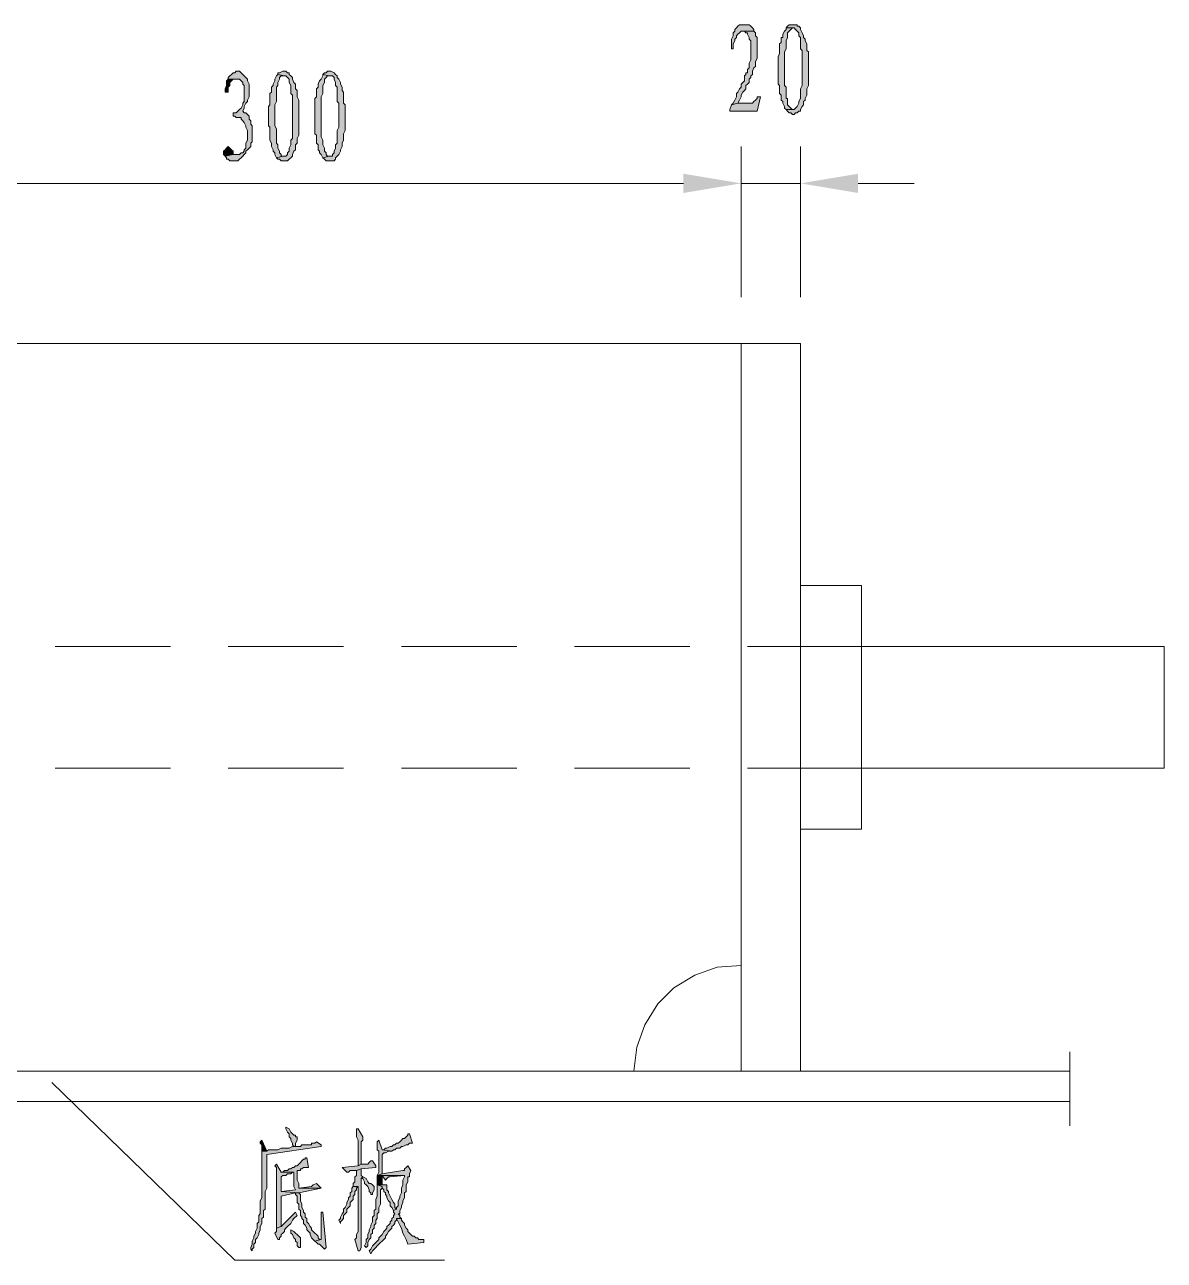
# Model space of a CAD drawing. Header units: millimetres. Extents: x 24 to 410, y 10 to 282.
# Drawn here: x 343.24 to 373.34, y 216.66 to 249.3 of the extents above; entities that cross this region are included whole.
import ezdxf

# ---------------------------------------------------------------- set-up
doc = ezdxf.new("R2010")
doc.units = ezdxf.units.MM

msp = doc.modelspace()

# ---------------------------------------------------------------- hatches: boundary and pattern name
h = msp.add_hatch(color=7)
h.dxf.hatch_style = 2
h.paths.add_polyline_path([(362.246333, 249.301), (362.119333, 249.301), (362.077, 249.258667), (362.034667, 249.216333), (361.992333, 249.174), (361.992333, 249.131667), (361.95, 249.089333), (361.95, 249.004667), (361.907667, 248.92), (361.907667, 248.666), (361.95, 248.666), (361.95, 248.793), (361.992333, 248.877667), (361.992333, 248.92), (362.034667, 248.962333), (362.034667, 249.004667), (362.077, 249.047), (362.119333, 249.089333), (362.161667, 249.131667), (362.204, 249.131667), (362.500333, 249.131667), (362.500333, 249.174), (362.458, 249.216333), (362.415667, 249.258667), (362.373333, 249.301)])
h = msp.add_hatch(color=7)
h.dxf.hatch_style = 2
h.paths.add_polyline_path([(362.500333, 249.131667), (362.204, 249.131667), (362.246333, 249.131667), (362.288667, 249.089333), (362.331, 249.089333), (362.331, 249.047), (362.373333, 248.962333), (362.373333, 248.92), (362.415667, 248.877667), (362.415667, 248.369667), (362.373333, 248.285), (362.373333, 248.158), (362.331, 248.115667), (362.331, 248.031), (362.288667, 248.031), (362.288667, 247.988667), (362.246333, 247.946333), (362.246333, 247.904), (362.246333, 247.819333), (362.204, 247.777), (362.161667, 247.734667), (362.161667, 247.65), (362.119333, 247.607667), (362.077, 247.523), (362.034667, 247.480667), (362.034667, 247.396), (361.992333, 247.311333), (361.95, 247.226667), (361.907667, 247.184333), (362.077, 247.226667), (362.119333, 247.311333), (362.161667, 247.396), (362.161667, 247.438333), (362.204, 247.523), (362.246333, 247.565333), (362.288667, 247.607667), (362.288667, 247.692333), (362.331, 247.734667), (362.373333, 247.777), (362.373333, 247.861667), (362.415667, 247.904), (362.415667, 247.946333), (362.458, 247.988667), (362.458, 248.073333), (362.500333, 248.158), (362.542667, 248.200333), (362.542667, 248.327333), (362.585, 248.412), (362.585, 248.962333), (362.542667, 249.004667), (362.542667, 249.089333)])
h = msp.add_hatch(color=7)
h.dxf.hatch_style = 2
h.paths.add_polyline_path([(363.347, 249.216333), (363.347, 249.174), (363.304667, 249.131667), (363.262333, 249.047), (363.262333, 248.962333), (363.22, 248.962333), (363.22, 248.835333), (363.177667, 248.793), (363.177667, 248.539), (363.135333, 248.454333), (363.135333, 247.734667), (363.177667, 247.692333), (363.177667, 247.565333), (363.177667, 247.480667), (363.22, 247.438333), (363.22, 247.311333), (363.262333, 247.269), (363.262333, 247.226667), (363.304667, 247.142), (363.304667, 247.099667), (363.347, 247.057333), (363.516333, 247.057333), (363.474, 247.099667), (363.431667, 247.142), (363.389333, 247.184333), (363.389333, 247.353667), (363.347, 247.353667), (363.347, 247.65), (363.304667, 247.692333), (363.304667, 248.581333), (363.347, 248.666), (363.347, 248.877667), (363.389333, 248.962333), (363.389333, 249.089333), (363.431667, 249.131667), (363.474, 249.174), (363.516333, 249.216333), (363.558667, 249.216333)])
h = msp.add_hatch(color=7)
h.dxf.hatch_style = 2
h.paths.add_polyline_path([(363.558667, 249.301), (363.431667, 249.301), (363.389333, 249.258667), (363.347, 249.216333), (363.558667, 249.216333), (363.601, 249.174), (363.643333, 249.131667), (363.685667, 249.089333), (363.685667, 249.004667), (363.728, 248.962333), (363.728, 248.666), (363.770333, 248.623667), (363.770333, 248.115667), (363.770333, 247.692333), (363.728, 247.607667), (363.728, 247.353667), (363.685667, 247.269), (363.685667, 247.226667), (363.643333, 247.142), (363.601, 247.099667), (363.558667, 247.057333), (363.347, 247.057333), (363.389333, 247.015), (363.431667, 246.972667), (363.474, 246.972667), (363.516333, 246.930333), (363.558667, 246.930333), (363.601, 246.972667), (363.643333, 246.972667), (363.685667, 247.015), (363.728, 247.015), (363.728, 247.057333), (363.770333, 247.142), (363.812667, 247.184333), (363.812667, 247.269), (363.855, 247.311333), (363.855, 247.353667), (363.897333, 247.438333), (363.897333, 247.607667), (363.939667, 247.692333), (363.939667, 248.581333), (363.897333, 248.623667), (363.897333, 248.793), (363.855, 248.877667), (363.855, 248.92), (363.812667, 248.962333), (363.812667, 249.004667), (363.770333, 249.089333), (363.728, 249.174), (363.728, 249.216333), (363.685667, 249.258667), (363.643333, 249.258667), (363.643333, 249.301)])
h = msp.add_hatch(color=7)
h.dxf.hatch_style = 2
h.paths.add_polyline_path([(348.869, 248.073333), (348.826667, 248.073333), (348.784333, 248.031), (348.742, 248.031), (348.699667, 247.988667), (348.657333, 247.946333), (348.615, 247.904), (348.615, 247.861667), (348.826667, 247.861667), (348.911333, 247.861667), (348.953667, 247.819333), (348.996, 247.777), (348.996, 247.734667), (349.038333, 247.692333), (349.038333, 247.269), (348.996, 247.226667), (348.996, 247.184333), (348.953667, 247.099667), (348.911333, 247.057333), (348.869, 247.015), (348.826667, 246.972667), (348.742, 246.972667), (348.742, 246.888), (348.784333, 246.888), (348.826667, 246.845667), (348.953667, 246.845667), (348.953667, 246.803333), (348.996, 246.761), (349.038333, 246.718667), (349.080667, 246.634), (349.080667, 246.591667), (349.123, 246.507), (349.123, 246.253), (349.080667, 246.168333), (349.080667, 246.041333), (349.038333, 245.999), (349.038333, 245.956667), (348.996, 245.914333), (348.953667, 245.914333), (348.911333, 245.872), (348.742, 245.872), (348.530333, 245.829667), (348.572667, 245.787333), (348.572667, 245.745), (348.615, 245.745), (348.657333, 245.702667), (348.869, 245.702667), (348.911333, 245.745), (348.953667, 245.787333), (348.996, 245.829667), (349.038333, 245.872), (349.080667, 245.914333), (349.080667, 245.956667), (349.123, 245.999), (349.165333, 246.041333), (349.207667, 246.083667), (349.207667, 246.168333), (349.25, 246.210667), (349.25, 246.634), (349.207667, 246.676333), (349.207667, 246.761), (349.165333, 246.803333), (349.165333, 246.888), (349.123, 246.930333), (349.080667, 246.972667), (349.038333, 246.972667), (348.996, 247.015), (349.038333, 247.099667), (349.038333, 247.142), (349.080667, 247.226667), (349.123, 247.269), (349.123, 247.311333), (349.165333, 247.396), (349.165333, 247.734667), (349.123, 247.819333), (349.123, 247.861667), (349.080667, 247.904), (349.038333, 247.946333), (348.996, 247.988667), (348.953667, 248.031), (348.911333, 248.073333)])
h = msp.add_hatch(color=7)
h.dxf.hatch_style = 2
h.paths.add_polyline_path([(350.096667, 248.073333), (350.054333, 248.073333), (349.969667, 248.031), (349.927333, 248.031), (349.927333, 247.988667), (350.096667, 247.946333), (350.139, 247.946333), (350.181333, 247.904), (350.223667, 247.861667), (350.223667, 247.777), (350.266, 247.692333), (350.266, 247.480667), (350.308333, 247.438333), (350.308333, 246.888), (350.308333, 246.845667), (350.308333, 246.295333), (350.266, 246.253), (350.266, 246.126), (350.223667, 246.041333), (350.223667, 245.956667), (350.181333, 245.914333), (350.181333, 245.872), (350.139, 245.829667), (350.054333, 245.829667), (349.885, 245.787333), (349.927333, 245.745), (349.969667, 245.745), (350.012, 245.702667), (350.181333, 245.702667), (350.223667, 245.745), (350.266, 245.787333), (350.308333, 245.829667), (350.308333, 245.872), (350.350667, 245.956667), (350.393, 245.999), (350.393, 246.126), (350.435333, 246.168333), (350.435333, 246.295333), (350.477667, 246.38), (350.477667, 247.311333), (350.435333, 247.396), (350.435333, 247.565333), (350.393, 247.607667), (350.393, 247.734667), (350.350667, 247.777), (350.308333, 247.861667), (350.308333, 247.904), (350.266, 247.946333), (350.223667, 247.988667), (350.223667, 248.031), (350.181333, 248.031), (350.139, 248.073333)])
h = msp.add_hatch(color=7)
h.dxf.hatch_style = 2
h.paths.add_polyline_path([(351.282, 248.073333), (351.239667, 248.073333), (351.197333, 248.031), (351.155, 248.031), (351.112667, 247.988667), (351.282, 247.946333), (351.366667, 247.946333), (351.409, 247.904), (351.409, 247.861667), (351.451333, 247.777), (351.451333, 247.692333), (351.493667, 247.65), (351.493667, 247.269), (351.536, 247.226667), (351.536, 246.888), (351.536, 246.845667), (351.536, 246.591667), (351.493667, 246.507), (351.493667, 246.168333), (351.451333, 246.126), (351.451333, 246.041333), (351.409, 245.956667), (351.409, 245.914333), (351.366667, 245.872), (351.366667, 245.829667), (351.324333, 245.829667), (351.282, 245.829667), (351.112667, 245.787333), (351.155, 245.745), (351.197333, 245.702667), (351.409, 245.702667), (351.451333, 245.745), (351.451333, 245.787333), (351.493667, 245.829667), (351.536, 245.872), (351.578333, 245.956667), (351.578333, 245.999), (351.620667, 246.083667), (351.620667, 246.168333), (351.663, 246.253), (351.663, 246.422333), (351.705333, 246.507), (351.705333, 247.184333), (351.663, 247.226667), (351.663, 247.523), (351.620667, 247.565333), (351.620667, 247.65), (351.578333, 247.734667), (351.578333, 247.777), (351.536, 247.861667), (351.493667, 247.904), (351.493667, 247.946333), (351.451333, 247.988667), (351.409, 248.031), (351.324333, 248.073333)])
h = msp.add_hatch(color=7)
h.dxf.hatch_style = 2
h.paths.add_polyline_path([(348.615, 247.861667), (348.572667, 247.819333), (348.572667, 247.692333), (348.530333, 247.607667), (348.530333, 247.523), (348.615, 247.523), (348.615, 247.65), (348.657333, 247.692333), (348.657333, 247.777), (348.699667, 247.819333), (348.742, 247.861667), (348.826667, 247.861667)])
h = msp.add_hatch(color=7)
h.dxf.hatch_style = 2
h.paths.add_polyline_path([(349.927333, 247.988667), (349.885, 247.946333), (349.842667, 247.861667), (349.842667, 247.819333), (349.800333, 247.734667), (349.800333, 247.692333), (349.758, 247.65), (349.758, 247.523), (349.715667, 247.480667), (349.715667, 247.184333), (349.673333, 247.142), (349.673333, 246.634), (349.715667, 246.591667), (349.715667, 246.295333), (349.715667, 246.253), (349.758, 246.168333), (349.758, 246.083667), (349.800333, 245.999), (349.800333, 245.956667), (349.842667, 245.914333), (349.842667, 245.872), (349.885, 245.787333), (350.054333, 245.829667), (350.012, 245.829667), (350.012, 245.872), (349.969667, 245.914333), (349.969667, 245.956667), (349.927333, 246.041333), (349.927333, 246.126), (349.885, 246.168333), (349.885, 246.549333), (349.842667, 246.634), (349.842667, 247.184333), (349.885, 247.269), (349.885, 247.65), (349.927333, 247.692333), (349.927333, 247.777), (349.969667, 247.861667), (349.969667, 247.904), (350.012, 247.946333), (350.096667, 247.946333)])
h = msp.add_hatch(color=7)
h.dxf.hatch_style = 2
h.paths.add_polyline_path([(351.112667, 247.988667), (351.112667, 247.946333), (351.070333, 247.861667), (351.028, 247.819333), (350.985667, 247.734667), (350.985667, 247.65), (350.943333, 247.607667), (350.943333, 247.396), (350.901, 247.353667), (350.901, 246.422333), (350.943333, 246.38), (350.943333, 246.295333), (350.943333, 246.253), (350.943333, 246.168333), (350.985667, 246.126), (350.985667, 245.999), (351.028, 245.956667), (351.028, 245.914333), (351.070333, 245.872), (351.112667, 245.787333), (351.282, 245.829667), (351.239667, 245.829667), (351.197333, 245.872), (351.197333, 245.914333), (351.155, 245.956667), (351.155, 246.041333), (351.112667, 246.126), (351.112667, 246.253), (351.070333, 246.337667), (351.070333, 247.396), (351.112667, 247.480667), (351.112667, 247.692333), (351.155, 247.777), (351.155, 247.861667), (351.197333, 247.904), (351.239667, 247.946333), (351.282, 247.946333)])
h = msp.add_hatch(color=7)
h.dxf.hatch_style = 2
h.paths.add_polyline_path([(362.669667, 247.396), (362.585, 247.396), (362.585, 247.353667), (362.542667, 247.311333), (362.500333, 247.269), (362.458, 247.226667), (362.077, 247.226667), (361.907667, 247.184333), (361.865333, 247.057333), (361.865333, 247.015), (362.585, 247.015)])
h = msp.add_hatch(color=7)
h.dxf.hatch_style = 2
h.paths.add_polyline_path([(348.615, 246.083667), (348.572667, 246.041333), (348.530333, 245.999), (348.488, 245.956667), (348.488, 245.872), (348.530333, 245.829667), (348.742, 245.872), (348.742, 245.956667), (348.699667, 245.999), (348.657333, 246.041333)])
h = msp.add_hatch(color=7)
h.dxf.hatch_style = 2
h.paths.add_polyline_path([(360.637667, 245.364), (360.637667, 244.856), (362.161667, 245.11)])
h = msp.add_hatch(color=7)
h.dxf.hatch_style = 2
h.paths.add_polyline_path([(360.637667, 245.364), (360.637667, 244.856), (362.161667, 245.11)])
h = msp.add_hatch(color=7)
h.dxf.hatch_style = 2
h.paths.add_polyline_path([(365.252, 245.364), (365.252, 244.856), (363.728, 245.11)])
h = msp.add_hatch(color=7)
h.dxf.hatch_style = 2
h.paths.add_polyline_path([(350.139, 220.175667), (350.139, 220.133333), (350.181333, 220.048667), (350.223667, 220.006333), (350.223667, 219.921667), (350.266, 219.879333), (350.266, 219.837), (350.308333, 219.752333), (350.308333, 219.71), (350.350667, 219.667667), (350.393, 219.667667), (350.393, 219.752333), (350.435333, 219.837), (350.435333, 219.921667), (350.393, 219.921667), (350.393, 219.964), (350.350667, 219.964), (350.308333, 220.006333), (350.266, 220.048667), (350.223667, 220.133333)])
h = msp.add_hatch(color=7)
h.dxf.hatch_style = 2
h.paths.add_polyline_path([(352.044, 220.133333), (352.001667, 220.133333), (352.001667, 220.048667), (352.001667, 219.921667), (352.044, 219.837), (352.044, 219.159667), (352.128667, 219.202), (352.128667, 219.244333), (352.128667, 219.794667), (352.171, 219.837), (352.171, 219.921667)])
h = msp.add_hatch(color=7)
h.dxf.hatch_style = 2
h.paths.add_polyline_path([(353.398667, 220.006333), (353.356333, 220.006333), (353.356333, 219.964), (353.314, 219.921667), (353.271667, 219.879333), (353.229333, 219.879333), (353.187, 219.837), (353.144667, 219.794667), (353.102333, 219.752333), (353.06, 219.752333), (353.017667, 219.71), (352.975333, 219.71), (352.933, 219.667667), (352.890667, 219.667667), (352.806, 219.625333), (352.763667, 219.625333), (352.721333, 219.583), (352.679, 219.583), (352.933, 219.540667), (352.975333, 219.583), (353.017667, 219.583), (353.06, 219.625333), (353.144667, 219.625333), (353.187, 219.667667), (353.229333, 219.667667), (353.314, 219.71), (353.356333, 219.71), (353.398667, 219.752333), (353.483333, 219.752333)])
h = msp.add_hatch(color=7)
h.dxf.hatch_style = 2
h.paths.add_polyline_path([(350.943333, 219.794667), (350.901, 219.752333), (350.816333, 219.752333), (350.816333, 219.71), (350.562333, 219.71), (350.52, 219.667667), (350.308333, 219.667667), (350.223667, 219.625333), (350.096667, 219.625333), (350.012, 219.625333), (349.927333, 219.583), (349.673333, 219.583), (349.631, 219.540667), (349.504, 219.540667), (349.504, 219.498333), (349.504, 218.313), (349.461667, 218.228333), (349.461667, 217.889667), (349.419333, 217.847333), (349.419333, 217.678), (349.377, 217.635667), (349.377, 217.508667), (349.334667, 217.424), (349.334667, 217.381667), (349.292333, 217.297), (349.292333, 217.254667), (349.25, 217.17), (349.25, 217.085333), (349.207667, 217.000667), (349.207667, 216.958333), (349.25, 216.916), (349.25, 216.958333), (349.292333, 217.000667), (349.292333, 217.085333), (349.334667, 217.127667), (349.334667, 217.212333), (349.377, 217.254667), (349.419333, 217.339333), (349.419333, 217.381667), (349.461667, 217.466333), (349.461667, 217.551), (349.504, 217.635667), (349.504, 217.762667), (349.546333, 217.805), (349.546333, 217.974333), (349.588667, 218.016667), (349.588667, 218.482333), (349.631, 218.567), (349.631, 219.456), (351.070333, 219.667667), (351.070333, 219.71)])
h = msp.add_hatch(color=7)
h.dxf.hatch_style = 2
h.paths.add_polyline_path([(349.504, 219.837), (349.461667, 219.794667), (349.461667, 219.752333), (349.504, 219.71), (349.504, 219.540667), (349.631, 219.540667)])
h = msp.add_hatch(color=7)
h.dxf.hatch_style = 2
h.paths.add_polyline_path([(352.594333, 219.837), (352.552, 219.794667), (352.552, 219.583), (352.594333, 219.540667), (352.594333, 218.990333), (352.552, 218.905667), (352.679, 218.948), (352.679, 219.456), (352.721333, 219.498333), (352.763667, 219.498333), (352.848333, 219.540667), (352.933, 219.540667), (352.679, 219.583)])
h = msp.add_hatch(color=7)
h.dxf.hatch_style = 2
h.paths.add_polyline_path([(350.689333, 219.371333), (350.647, 219.371333), (350.647, 219.329), (350.604667, 219.329), (350.562333, 219.286667), (350.52, 219.244333), (350.477667, 219.202), (350.435333, 219.159667), (350.393, 219.159667), (350.350667, 219.117333), (350.308333, 219.117333), (350.266, 219.075), (350.223667, 219.075), (350.181333, 219.032667), (350.096667, 219.032667), (350.054333, 218.990333), (350.012, 218.990333), (350.350667, 218.990333), (350.350667, 218.609333), (350.393, 218.524667), (350.012, 218.482333), (350.477667, 218.44), (351.070333, 218.567), (350.477667, 218.567), (350.477667, 218.609333), (350.477667, 218.694), (350.435333, 218.778667), (350.435333, 219.032667), (350.477667, 219.032667), (350.52, 219.032667), (350.52, 219.075), (350.562333, 219.075), (350.604667, 219.117333), (350.731667, 219.117333)])
h = msp.add_hatch(color=7)
h.dxf.hatch_style = 2
h.paths.add_polyline_path([(349.885, 219.202), (349.842667, 219.159667), (349.885, 219.117333), (349.885, 217.508667), (350.012, 217.551), (350.012, 218.355333), (350.393, 218.44), (350.477667, 218.44), (350.012, 218.482333), (350.012, 218.863333), (350.054333, 218.905667), (350.139, 218.905667), (350.181333, 218.948), (350.266, 218.948), (350.308333, 218.990333), (350.350667, 218.990333), (350.012, 218.990333)])
h = msp.add_hatch(color=7)
h.dxf.hatch_style = 2
h.paths.add_polyline_path([(352.425, 219.286667), (352.382667, 219.286667), (352.340333, 219.244333), (352.298, 219.202), (352.128667, 219.202), (352.044, 219.159667), (351.620667, 219.117333), (351.747667, 218.990333), (351.79, 218.990333), (351.832333, 219.032667), (352.001667, 219.032667), (352.128667, 219.075), (352.509667, 219.117333), (352.509667, 219.159667)])
h = msp.add_hatch(color=7)
h.dxf.hatch_style = 2
h.paths.add_polyline_path([(352.128667, 219.075), (352.001667, 219.032667), (352.001667, 218.905667), (351.959333, 218.863333), (351.959333, 218.736333), (351.917, 218.694), (351.917, 218.609333), (352.044, 218.609333), (352.044, 217.424), (352.001667, 217.339333), (352.001667, 217.254667), (351.959333, 217.212333), (352.044, 216.916), (352.086333, 216.916), (352.128667, 217.000667), (352.128667, 218.821), (352.171, 218.863333), (352.128667, 218.905667)])
h = msp.add_hatch(color=7)
h.dxf.hatch_style = 2
h.paths.add_polyline_path([(353.356333, 219.159667), (353.314, 219.117333), (353.271667, 219.075), (353.271667, 219.032667), (353.229333, 219.032667), (352.679, 218.948), (352.552, 218.905667), (353.271667, 218.905667), (353.271667, 218.863333), (353.229333, 218.778667), (353.229333, 218.651667), (353.187, 218.567), (353.187, 218.44), (353.144667, 218.355333), (353.144667, 218.313), (353.102333, 218.228333), (353.102333, 218.101333), (353.06, 218.059), (353.06, 218.016667), (352.975333, 217.974333), (352.975333, 217.932), (353.017667, 217.889667), (352.975333, 217.847333), (352.975333, 217.805), (352.933, 217.762667), (352.933, 217.720333), (352.890667, 217.678), (352.890667, 217.635667), (352.848333, 217.593333), (352.806, 217.551), (352.806, 217.508667), (352.763667, 217.466333), (352.721333, 217.424), (352.679, 217.339333), (352.636667, 217.297), (352.594333, 217.254667), (352.594333, 217.212333), (352.509667, 217.127667), (352.467333, 217.085333), (352.425, 217.043), (352.382667, 216.958333), (352.340333, 216.916), (352.382667, 216.831333), (352.425, 216.916), (352.467333, 216.958333), (352.509667, 217.000667), (352.552, 217.043), (352.636667, 217.127667), (352.679, 217.17), (352.721333, 217.212333), (352.763667, 217.254667), (352.763667, 217.297), (352.806, 217.339333), (352.848333, 217.424), (352.890667, 217.466333), (352.933, 217.508667), (352.933, 217.551), (352.975333, 217.593333), (353.017667, 217.635667), (353.017667, 217.678), (353.06, 217.720333), (353.06, 217.762667), (353.187, 217.762667), (353.144667, 217.805), (353.144667, 217.847333), (353.102333, 217.889667), (353.144667, 217.889667), (353.144667, 217.974333), (353.187, 218.059), (353.187, 218.101333), (353.229333, 218.186), (353.229333, 218.228333), (353.271667, 218.313), (353.271667, 218.44), (353.314, 218.482333), (353.314, 218.651667), (353.356333, 218.736333), (353.356333, 218.863333), (353.398667, 218.863333), (353.398667, 218.948), (353.441, 219.032667)])
h = msp.add_hatch(color=7)
h.dxf.hatch_style = 2
h.paths.add_polyline_path([(350.943333, 218.694), (350.858667, 218.651667), (350.816333, 218.609333), (350.477667, 218.567), (351.070333, 218.567), (351.028, 218.609333)])
h = msp.add_hatch(color=7)
h.dxf.hatch_style = 2
h.paths.add_polyline_path([(352.171, 218.863333), (352.128667, 218.821), (352.171, 218.821), (352.213333, 218.736333), (352.213333, 218.694), (352.255667, 218.651667), (352.298, 218.609333), (352.340333, 218.524667), (352.340333, 218.482333), (352.382667, 218.44), (352.382667, 218.397667), (352.425, 218.397667), (352.425, 218.44), (352.467333, 218.524667), (352.467333, 218.609333), (352.425, 218.651667), (352.382667, 218.694), (352.340333, 218.694), (352.298, 218.736333), (352.255667, 218.821)])
h = msp.add_hatch(color=7)
h.dxf.hatch_style = 2
h.paths.add_polyline_path([(352.679, 218.651667), (352.679, 218.905667), (352.552, 218.905667), (352.552, 218.651667)])
h = msp.add_hatch(color=7)
h.dxf.hatch_style = 2
h.paths.add_polyline_path([(352.679, 218.905667), (352.763667, 218.778667), (352.806, 218.821), (352.848333, 218.863333), (352.890667, 218.863333), (353.271667, 218.905667)])
h = msp.add_hatch(color=7)
h.dxf.hatch_style = 2
h.paths.add_polyline_path([(350.477667, 218.44), (350.393, 218.44), (350.393, 218.397667), (350.435333, 218.355333), (350.435333, 218.186), (350.477667, 218.143667), (350.477667, 218.016667), (350.52, 217.974333), (350.52, 217.847333), (350.562333, 217.805), (350.562333, 217.762667), (350.604667, 217.720333), (350.604667, 217.635667), (350.647, 217.593333), (350.689333, 217.508667), (350.689333, 217.466333), (350.731667, 217.424), (350.774, 217.381667), (350.774, 217.339333), (350.816333, 217.254667), (350.858667, 217.212333), (350.901, 217.17), (351.070333, 217.212333), (351.028, 217.212333), (350.985667, 217.254667), (350.985667, 217.297), (350.943333, 217.339333), (350.901, 217.381667), (350.858667, 217.424), (350.816333, 217.466333), (350.816333, 217.508667), (350.774, 217.551), (350.731667, 217.635667), (350.689333, 217.678), (350.689333, 217.762667), (350.647, 217.805), (350.647, 217.889667), (350.604667, 217.932), (350.604667, 217.974333), (350.562333, 218.059), (350.562333, 218.143667), (350.52, 218.228333), (350.52, 218.397667)])
h = msp.add_hatch(color=7)
h.dxf.hatch_style = 2
h.paths.add_polyline_path([(351.917, 218.609333), (351.874667, 218.567), (351.874667, 218.482333), (351.832333, 218.44), (351.832333, 218.355333), (351.79, 218.313), (351.79, 218.270667), (351.747667, 218.186), (351.747667, 218.143667), (351.705333, 218.059), (351.663, 218.016667), (351.663, 217.932), (351.620667, 217.889667), (351.578333, 217.805), (351.578333, 217.762667), (351.536, 217.720333), (351.578333, 217.635667), (351.578333, 217.678), (351.620667, 217.720333), (351.663, 217.762667), (351.663, 217.847333), (351.705333, 217.889667), (351.747667, 217.932), (351.747667, 218.016667), (351.79, 218.059), (351.832333, 218.101333), (351.832333, 218.186), (351.874667, 218.228333), (351.917, 218.270667), (351.917, 218.355333), (351.959333, 218.397667), (351.959333, 218.482333), (352.001667, 218.524667), (352.001667, 218.567), (352.044, 218.609333)])
h = msp.add_hatch(color=7)
h.dxf.hatch_style = 2
h.paths.add_polyline_path([(352.552, 218.651667), (352.552, 218.355333), (352.509667, 218.270667), (352.509667, 218.016667), (352.467333, 217.974333), (352.467333, 217.847333), (352.425, 217.805), (352.425, 217.678), (352.382667, 217.593333), (352.382667, 217.551), (352.340333, 217.466333), (352.340333, 217.424), (352.298, 217.339333), (352.298, 217.254667), (352.255667, 217.212333), (352.255667, 217.127667), (352.213333, 217.043), (352.255667, 217.000667), (352.298, 217.043), (352.298, 217.127667), (352.340333, 217.212333), (352.382667, 217.254667), (352.382667, 217.339333), (352.425, 217.381667), (352.425, 217.466333), (352.467333, 217.508667), (352.467333, 217.593333), (352.509667, 217.635667), (352.509667, 217.720333), (352.552, 217.762667), (352.552, 217.889667), (352.594333, 217.932), (352.594333, 218.059), (352.636667, 218.143667), (352.636667, 218.524667), (352.679, 218.567), (352.679, 218.609333)])
h = msp.add_hatch(color=7)
h.dxf.hatch_style = 2
h.paths.add_polyline_path([(352.806, 218.651667), (352.552, 218.651667), (352.679, 218.609333), (352.679, 218.567), (352.721333, 218.524667), (352.721333, 218.482333), (352.763667, 218.44), (352.763667, 218.397667), (352.806, 218.355333), (352.806, 218.313), (352.848333, 218.228333), (352.890667, 218.186), (352.890667, 218.101333), (352.933, 218.059), (352.975333, 217.974333), (353.06, 218.016667), (353.017667, 218.059), (353.017667, 218.143667), (352.975333, 218.186), (352.933, 218.270667), (352.890667, 218.355333), (352.848333, 218.44), (352.848333, 218.482333), (352.806, 218.524667)])
h = msp.add_hatch(color=7)
h.dxf.hatch_style = 2
h.paths.add_polyline_path([(350.393, 217.932), (350.012, 217.551), (349.885, 217.508667), (349.885, 217.424), (349.842667, 217.381667), (349.927333, 217.212333), (349.969667, 217.212333), (349.969667, 217.254667), (350.012, 217.297), (350.012, 217.339333), (350.054333, 217.381667), (350.096667, 217.424), (350.096667, 217.466333), (350.139, 217.508667), (350.181333, 217.551), (350.266, 217.635667), (350.308333, 217.720333), (350.350667, 217.762667), (350.435333, 217.847333)])
h = msp.add_hatch(color=7)
h.dxf.hatch_style = 2
h.paths.add_polyline_path([(351.112667, 217.932), (351.070333, 217.932), (351.070333, 217.212333), (350.901, 217.17), (350.943333, 217.127667), (350.985667, 217.085333), (351.028, 217.085333), (351.070333, 217.043), (351.112667, 217.000667), (351.155, 216.958333), (351.197333, 217.000667)])
h = msp.add_hatch(color=7)
h.dxf.hatch_style = 2
h.paths.add_polyline_path([(353.187, 217.762667), (353.06, 217.762667), (353.102333, 217.678), (353.144667, 217.593333), (353.187, 217.508667), (353.229333, 217.381667), (353.271667, 217.297), (353.314, 217.212333), (353.356333, 217.085333), (353.779667, 217.127667), (353.779667, 217.212333), (353.695, 217.212333), (353.652667, 217.212333), (353.610333, 217.254667), (353.568, 217.254667), (353.525667, 217.297), (353.483333, 217.297), (353.441, 217.339333), (353.398667, 217.381667), (353.356333, 217.424), (353.356333, 217.466333), (353.314, 217.508667), (353.271667, 217.593333), (353.271667, 217.635667), (353.229333, 217.678), (353.187, 217.720333)])
h = msp.add_hatch(color=7)
h.dxf.hatch_style = 2
h.paths.add_polyline_path([(350.266, 217.466333), (350.266, 217.381667), (350.308333, 217.339333), (350.350667, 217.254667), (350.393, 217.212333), (350.393, 217.17), (350.435333, 217.127667), (350.435333, 217.043), (350.477667, 217.000667), (350.52, 217.000667), (350.52, 217.085333), (350.52, 217.254667), (350.477667, 217.297), (350.435333, 217.339333), (350.393, 217.381667), (350.350667, 217.424)])

# ---------------------------------------------------------------- linework, layer by layer
at = {"color": 7, "lineweight": 0}
for points in [[(362.246333, 249.301), (362.119333, 249.301), (362.077, 249.258667), (362.034667, 249.216333), (361.992333, 249.174), (361.992333, 249.131667), (361.95, 249.089333), (361.95, 249.004667), (361.907667, 248.92), (361.907667, 248.666), (361.95, 248.666), (361.95, 248.793), (361.992333, 248.877667), (361.992333, 248.92), (362.034667, 248.962333), (362.034667, 249.004667), (362.077, 249.047), (362.119333, 249.089333), (362.161667, 249.131667), (362.204, 249.131667), (362.500333, 249.131667), (362.500333, 249.174), (362.458, 249.216333), (362.415667, 249.258667), (362.373333, 249.301)], [(362.500333, 249.131667), (362.204, 249.131667), (362.246333, 249.131667), (362.288667, 249.089333), (362.331, 249.089333), (362.331, 249.047), (362.373333, 248.962333), (362.373333, 248.92), (362.415667, 248.877667), (362.415667, 248.369667), (362.373333, 248.285), (362.373333, 248.158), (362.331, 248.115667), (362.331, 248.031), (362.288667, 248.031), (362.288667, 247.988667), (362.246333, 247.946333), (362.246333, 247.904), (362.246333, 247.819333), (362.204, 247.777), (362.161667, 247.734667), (362.161667, 247.65), (362.119333, 247.607667), (362.077, 247.523), (362.034667, 247.480667), (362.034667, 247.396), (361.992333, 247.311333), (361.95, 247.226667), (361.907667, 247.184333), (362.077, 247.226667), (362.119333, 247.311333), (362.161667, 247.396), (362.161667, 247.438333), (362.204, 247.523), (362.246333, 247.565333), (362.288667, 247.607667), (362.288667, 247.692333), (362.331, 247.734667), (362.373333, 247.777), (362.373333, 247.861667), (362.415667, 247.904), (362.415667, 247.946333), (362.458, 247.988667), (362.458, 248.073333), (362.500333, 248.158), (362.542667, 248.200333), (362.542667, 248.327333), (362.585, 248.412), (362.585, 248.962333), (362.542667, 249.004667), (362.542667, 249.089333)], [(363.347, 249.216333), (363.347, 249.174), (363.304667, 249.131667), (363.262333, 249.047), (363.262333, 248.962333), (363.22, 248.962333), (363.22, 248.835333), (363.177667, 248.793), (363.177667, 248.539), (363.135333, 248.454333), (363.135333, 247.734667), (363.177667, 247.692333), (363.177667, 247.565333), (363.177667, 247.480667), (363.22, 247.438333), (363.22, 247.311333), (363.262333, 247.269), (363.262333, 247.226667), (363.304667, 247.142), (363.304667, 247.099667), (363.347, 247.057333), (363.516333, 247.057333), (363.474, 247.099667), (363.431667, 247.142), (363.389333, 247.184333), (363.389333, 247.353667), (363.347, 247.353667), (363.347, 247.65), (363.304667, 247.692333), (363.304667, 248.581333), (363.347, 248.666), (363.347, 248.877667), (363.389333, 248.962333), (363.389333, 249.089333), (363.431667, 249.131667), (363.474, 249.174), (363.516333, 249.216333), (363.558667, 249.216333)], [(363.558667, 249.301), (363.431667, 249.301), (363.389333, 249.258667), (363.347, 249.216333), (363.558667, 249.216333), (363.601, 249.174), (363.643333, 249.131667), (363.685667, 249.089333), (363.685667, 249.004667), (363.728, 248.962333), (363.728, 248.666), (363.770333, 248.623667), (363.770333, 248.115667), (363.770333, 247.692333), (363.728, 247.607667), (363.728, 247.353667), (363.685667, 247.269), (363.685667, 247.226667), (363.643333, 247.142), (363.601, 247.099667), (363.558667, 247.057333), (363.347, 247.057333), (363.389333, 247.015), (363.431667, 246.972667), (363.474, 246.972667), (363.516333, 246.930333), (363.558667, 246.930333), (363.601, 246.972667), (363.643333, 246.972667), (363.685667, 247.015), (363.728, 247.015), (363.728, 247.057333), (363.770333, 247.142), (363.812667, 247.184333), (363.812667, 247.269), (363.855, 247.311333), (363.855, 247.353667), (363.897333, 247.438333), (363.897333, 247.607667), (363.939667, 247.692333), (363.939667, 248.581333), (363.897333, 248.623667), (363.897333, 248.793), (363.855, 248.877667), (363.855, 248.92), (363.812667, 248.962333), (363.812667, 249.004667), (363.770333, 249.089333), (363.728, 249.174), (363.728, 249.216333), (363.685667, 249.258667), (363.643333, 249.258667), (363.643333, 249.301)], [(348.869, 248.073333), (348.826667, 248.073333), (348.784333, 248.031), (348.742, 248.031), (348.699667, 247.988667), (348.657333, 247.946333), (348.615, 247.904), (348.615, 247.861667), (348.826667, 247.861667), (348.911333, 247.861667), (348.953667, 247.819333), (348.996, 247.777), (348.996, 247.734667), (349.038333, 247.692333), (349.038333, 247.269), (348.996, 247.226667), (348.996, 247.184333), (348.953667, 247.099667), (348.911333, 247.057333), (348.869, 247.015), (348.826667, 246.972667), (348.742, 246.972667), (348.742, 246.888), (348.784333, 246.888), (348.826667, 246.845667), (348.953667, 246.845667), (348.953667, 246.803333), (348.996, 246.761), (349.038333, 246.718667), (349.080667, 246.634), (349.080667, 246.591667), (349.123, 246.507), (349.123, 246.253), (349.080667, 246.168333), (349.080667, 246.041333), (349.038333, 245.999), (349.038333, 245.956667), (348.996, 245.914333), (348.953667, 245.914333), (348.911333, 245.872), (348.742, 245.872), (348.530333, 245.829667), (348.572667, 245.787333), (348.572667, 245.745), (348.615, 245.745), (348.657333, 245.702667), (348.869, 245.702667), (348.911333, 245.745), (348.953667, 245.787333), (348.996, 245.829667), (349.038333, 245.872), (349.080667, 245.914333), (349.080667, 245.956667), (349.123, 245.999), (349.165333, 246.041333), (349.207667, 246.083667), (349.207667, 246.168333), (349.25, 246.210667), (349.25, 246.634), (349.207667, 246.676333), (349.207667, 246.761), (349.165333, 246.803333), (349.165333, 246.888), (349.123, 246.930333), (349.080667, 246.972667), (349.038333, 246.972667), (348.996, 247.015), (349.038333, 247.099667), (349.038333, 247.142), (349.080667, 247.226667), (349.123, 247.269), (349.123, 247.311333), (349.165333, 247.396), (349.165333, 247.734667), (349.123, 247.819333), (349.123, 247.861667), (349.080667, 247.904), (349.038333, 247.946333), (348.996, 247.988667), (348.953667, 248.031), (348.911333, 248.073333)], [(350.096667, 248.073333), (350.054333, 248.073333), (349.969667, 248.031), (349.927333, 248.031), (349.927333, 247.988667), (350.096667, 247.946333), (350.139, 247.946333), (350.181333, 247.904), (350.223667, 247.861667), (350.223667, 247.777), (350.266, 247.692333), (350.266, 247.480667), (350.308333, 247.438333), (350.308333, 246.888), (350.308333, 246.845667), (350.308333, 246.295333), (350.266, 246.253), (350.266, 246.126), (350.223667, 246.041333), (350.223667, 245.956667), (350.181333, 245.914333), (350.181333, 245.872), (350.139, 245.829667), (350.054333, 245.829667), (349.885, 245.787333), (349.927333, 245.745), (349.969667, 245.745), (350.012, 245.702667), (350.181333, 245.702667), (350.223667, 245.745), (350.266, 245.787333), (350.308333, 245.829667), (350.308333, 245.872), (350.350667, 245.956667), (350.393, 245.999), (350.393, 246.126), (350.435333, 246.168333), (350.435333, 246.295333), (350.477667, 246.38), (350.477667, 247.311333), (350.435333, 247.396), (350.435333, 247.565333), (350.393, 247.607667), (350.393, 247.734667), (350.350667, 247.777), (350.308333, 247.861667), (350.308333, 247.904), (350.266, 247.946333), (350.223667, 247.988667), (350.223667, 248.031), (350.181333, 248.031), (350.139, 248.073333)], [(351.282, 248.073333), (351.239667, 248.073333), (351.197333, 248.031), (351.155, 248.031), (351.112667, 247.988667), (351.282, 247.946333), (351.366667, 247.946333), (351.409, 247.904), (351.409, 247.861667), (351.451333, 247.777), (351.451333, 247.692333), (351.493667, 247.65), (351.493667, 247.269), (351.536, 247.226667), (351.536, 246.888), (351.536, 246.845667), (351.536, 246.591667), (351.493667, 246.507), (351.493667, 246.168333), (351.451333, 246.126), (351.451333, 246.041333), (351.409, 245.956667), (351.409, 245.914333), (351.366667, 245.872), (351.366667, 245.829667), (351.324333, 245.829667), (351.282, 245.829667), (351.112667, 245.787333), (351.155, 245.745), (351.197333, 245.702667), (351.409, 245.702667), (351.451333, 245.745), (351.451333, 245.787333), (351.493667, 245.829667), (351.536, 245.872), (351.578333, 245.956667), (351.578333, 245.999), (351.620667, 246.083667), (351.620667, 246.168333), (351.663, 246.253), (351.663, 246.422333), (351.705333, 246.507), (351.705333, 247.184333), (351.663, 247.226667), (351.663, 247.523), (351.620667, 247.565333), (351.620667, 247.65), (351.578333, 247.734667), (351.578333, 247.777), (351.536, 247.861667), (351.493667, 247.904), (351.493667, 247.946333), (351.451333, 247.988667), (351.409, 248.031), (351.324333, 248.073333)], [(348.615, 247.861667), (348.572667, 247.819333), (348.572667, 247.692333), (348.530333, 247.607667), (348.530333, 247.523), (348.615, 247.523), (348.615, 247.65), (348.657333, 247.692333), (348.657333, 247.777), (348.699667, 247.819333), (348.742, 247.861667), (348.826667, 247.861667)], [(349.927333, 247.988667), (349.885, 247.946333), (349.842667, 247.861667), (349.842667, 247.819333), (349.800333, 247.734667), (349.800333, 247.692333), (349.758, 247.65), (349.758, 247.523), (349.715667, 247.480667), (349.715667, 247.184333), (349.673333, 247.142), (349.673333, 246.634), (349.715667, 246.591667), (349.715667, 246.295333), (349.715667, 246.253), (349.758, 246.168333), (349.758, 246.083667), (349.800333, 245.999), (349.800333, 245.956667), (349.842667, 245.914333), (349.842667, 245.872), (349.885, 245.787333), (350.054333, 245.829667), (350.012, 245.829667), (350.012, 245.872), (349.969667, 245.914333), (349.969667, 245.956667), (349.927333, 246.041333), (349.927333, 246.126), (349.885, 246.168333), (349.885, 246.549333), (349.842667, 246.634), (349.842667, 247.184333), (349.885, 247.269), (349.885, 247.65), (349.927333, 247.692333), (349.927333, 247.777), (349.969667, 247.861667), (349.969667, 247.904), (350.012, 247.946333), (350.096667, 247.946333)], [(351.112667, 247.988667), (351.112667, 247.946333), (351.070333, 247.861667), (351.028, 247.819333), (350.985667, 247.734667), (350.985667, 247.65), (350.943333, 247.607667), (350.943333, 247.396), (350.901, 247.353667), (350.901, 246.422333), (350.943333, 246.38), (350.943333, 246.295333), (350.943333, 246.253), (350.943333, 246.168333), (350.985667, 246.126), (350.985667, 245.999), (351.028, 245.956667), (351.028, 245.914333), (351.070333, 245.872), (351.112667, 245.787333), (351.282, 245.829667), (351.239667, 245.829667), (351.197333, 245.872), (351.197333, 245.914333), (351.155, 245.956667), (351.155, 246.041333), (351.112667, 246.126), (351.112667, 246.253), (351.070333, 246.337667), (351.070333, 247.396), (351.112667, 247.480667), (351.112667, 247.692333), (351.155, 247.777), (351.155, 247.861667), (351.197333, 247.904), (351.239667, 247.946333), (351.282, 247.946333)], [(362.669667, 247.396), (362.585, 247.396), (362.585, 247.353667), (362.542667, 247.311333), (362.500333, 247.269), (362.458, 247.226667), (362.077, 247.226667), (361.907667, 247.184333), (361.865333, 247.057333), (361.865333, 247.015), (362.585, 247.015)], [(348.615, 246.083667), (348.572667, 246.041333), (348.530333, 245.999), (348.488, 245.956667), (348.488, 245.872), (348.530333, 245.829667), (348.742, 245.872), (348.742, 245.956667), (348.699667, 245.999), (348.657333, 246.041333)], [(350.139, 220.175667), (350.139, 220.133333), (350.181333, 220.048667), (350.223667, 220.006333), (350.223667, 219.921667), (350.266, 219.879333), (350.266, 219.837), (350.308333, 219.752333), (350.308333, 219.71), (350.350667, 219.667667), (350.393, 219.667667), (350.393, 219.752333), (350.435333, 219.837), (350.435333, 219.921667), (350.393, 219.921667), (350.393, 219.964), (350.350667, 219.964), (350.308333, 220.006333), (350.266, 220.048667), (350.223667, 220.133333)], [(352.044, 220.133333), (352.001667, 220.133333), (352.001667, 220.048667), (352.001667, 219.921667), (352.044, 219.837), (352.044, 219.159667), (352.128667, 219.202), (352.128667, 219.244333), (352.128667, 219.794667), (352.171, 219.837), (352.171, 219.921667)], [(353.398667, 220.006333), (353.356333, 220.006333), (353.356333, 219.964), (353.314, 219.921667), (353.271667, 219.879333), (353.229333, 219.879333), (353.187, 219.837), (353.144667, 219.794667), (353.102333, 219.752333), (353.06, 219.752333), (353.017667, 219.71), (352.975333, 219.71), (352.933, 219.667667), (352.890667, 219.667667), (352.806, 219.625333), (352.763667, 219.625333), (352.721333, 219.583), (352.679, 219.583), (352.933, 219.540667), (352.975333, 219.583), (353.017667, 219.583), (353.06, 219.625333), (353.144667, 219.625333), (353.187, 219.667667), (353.229333, 219.667667), (353.314, 219.71), (353.356333, 219.71), (353.398667, 219.752333), (353.483333, 219.752333)], [(350.943333, 219.794667), (350.901, 219.752333), (350.816333, 219.752333), (350.816333, 219.71), (350.562333, 219.71), (350.52, 219.667667), (350.308333, 219.667667), (350.223667, 219.625333), (350.096667, 219.625333), (350.012, 219.625333), (349.927333, 219.583), (349.673333, 219.583), (349.631, 219.540667), (349.504, 219.540667), (349.504, 219.498333), (349.504, 218.313), (349.461667, 218.228333), (349.461667, 217.889667), (349.419333, 217.847333), (349.419333, 217.678), (349.377, 217.635667), (349.377, 217.508667), (349.334667, 217.424), (349.334667, 217.381667), (349.292333, 217.297), (349.292333, 217.254667), (349.25, 217.17), (349.25, 217.085333), (349.207667, 217.000667), (349.207667, 216.958333), (349.25, 216.916), (349.25, 216.958333), (349.292333, 217.000667), (349.292333, 217.085333), (349.334667, 217.127667), (349.334667, 217.212333), (349.377, 217.254667), (349.419333, 217.339333), (349.419333, 217.381667), (349.461667, 217.466333), (349.461667, 217.551), (349.504, 217.635667), (349.504, 217.762667), (349.546333, 217.805), (349.546333, 217.974333), (349.588667, 218.016667), (349.588667, 218.482333), (349.631, 218.567), (349.631, 219.456), (351.070333, 219.667667), (351.070333, 219.71)], [(349.504, 219.837), (349.461667, 219.794667), (349.461667, 219.752333), (349.504, 219.71), (349.504, 219.540667), (349.631, 219.540667)], [(352.594333, 219.837), (352.552, 219.794667), (352.552, 219.583), (352.594333, 219.540667), (352.594333, 218.990333), (352.552, 218.905667), (352.679, 218.948), (352.679, 219.456), (352.721333, 219.498333), (352.763667, 219.498333), (352.848333, 219.540667), (352.933, 219.540667), (352.679, 219.583)], [(350.689333, 219.371333), (350.647, 219.371333), (350.647, 219.329), (350.604667, 219.329), (350.562333, 219.286667), (350.52, 219.244333), (350.477667, 219.202), (350.435333, 219.159667), (350.393, 219.159667), (350.350667, 219.117333), (350.308333, 219.117333), (350.266, 219.075), (350.223667, 219.075), (350.181333, 219.032667), (350.096667, 219.032667), (350.054333, 218.990333), (350.012, 218.990333), (350.350667, 218.990333), (350.350667, 218.609333), (350.393, 218.524667), (350.012, 218.482333), (350.477667, 218.44), (351.070333, 218.567), (350.477667, 218.567), (350.477667, 218.609333), (350.477667, 218.694), (350.435333, 218.778667), (350.435333, 219.032667), (350.477667, 219.032667), (350.52, 219.032667), (350.52, 219.075), (350.562333, 219.075), (350.604667, 219.117333), (350.731667, 219.117333)], [(349.885, 219.202), (349.842667, 219.159667), (349.885, 219.117333), (349.885, 217.508667), (350.012, 217.551), (350.012, 218.355333), (350.393, 218.44), (350.477667, 218.44), (350.012, 218.482333), (350.012, 218.863333), (350.054333, 218.905667), (350.139, 218.905667), (350.181333, 218.948), (350.266, 218.948), (350.308333, 218.990333), (350.350667, 218.990333), (350.012, 218.990333)], [(352.425, 219.286667), (352.382667, 219.286667), (352.340333, 219.244333), (352.298, 219.202), (352.128667, 219.202), (352.044, 219.159667), (351.620667, 219.117333), (351.747667, 218.990333), (351.79, 218.990333), (351.832333, 219.032667), (352.001667, 219.032667), (352.128667, 219.075), (352.509667, 219.117333), (352.509667, 219.159667)], [(352.128667, 219.075), (352.001667, 219.032667), (352.001667, 218.905667), (351.959333, 218.863333), (351.959333, 218.736333), (351.917, 218.694), (351.917, 218.609333), (352.044, 218.609333), (352.044, 217.424), (352.001667, 217.339333), (352.001667, 217.254667), (351.959333, 217.212333), (352.044, 216.916), (352.086333, 216.916), (352.128667, 217.000667), (352.128667, 218.821), (352.171, 218.863333), (352.128667, 218.905667)], [(353.356333, 219.159667), (353.314, 219.117333), (353.271667, 219.075), (353.271667, 219.032667), (353.229333, 219.032667), (352.679, 218.948), (352.552, 218.905667), (353.271667, 218.905667), (353.271667, 218.863333), (353.229333, 218.778667), (353.229333, 218.651667), (353.187, 218.567), (353.187, 218.44), (353.144667, 218.355333), (353.144667, 218.313), (353.102333, 218.228333), (353.102333, 218.101333), (353.06, 218.059), (353.06, 218.016667), (352.975333, 217.974333), (352.975333, 217.932), (353.017667, 217.889667), (352.975333, 217.847333), (352.975333, 217.805), (352.933, 217.762667), (352.933, 217.720333), (352.890667, 217.678), (352.890667, 217.635667), (352.848333, 217.593333), (352.806, 217.551), (352.806, 217.508667), (352.763667, 217.466333), (352.721333, 217.424), (352.679, 217.339333), (352.636667, 217.297), (352.594333, 217.254667), (352.594333, 217.212333), (352.509667, 217.127667), (352.467333, 217.085333), (352.425, 217.043), (352.382667, 216.958333), (352.340333, 216.916), (352.382667, 216.831333), (352.425, 216.916), (352.467333, 216.958333), (352.509667, 217.000667), (352.552, 217.043), (352.636667, 217.127667), (352.679, 217.17), (352.721333, 217.212333), (352.763667, 217.254667), (352.763667, 217.297), (352.806, 217.339333), (352.848333, 217.424), (352.890667, 217.466333), (352.933, 217.508667), (352.933, 217.551), (352.975333, 217.593333), (353.017667, 217.635667), (353.017667, 217.678), (353.06, 217.720333), (353.06, 217.762667), (353.187, 217.762667), (353.144667, 217.805), (353.144667, 217.847333), (353.102333, 217.889667), (353.144667, 217.889667), (353.144667, 217.974333), (353.187, 218.059), (353.187, 218.101333), (353.229333, 218.186), (353.229333, 218.228333), (353.271667, 218.313), (353.271667, 218.44), (353.314, 218.482333), (353.314, 218.651667), (353.356333, 218.736333), (353.356333, 218.863333), (353.398667, 218.863333), (353.398667, 218.948), (353.441, 219.032667)], [(350.943333, 218.694), (350.858667, 218.651667), (350.816333, 218.609333), (350.477667, 218.567), (351.070333, 218.567), (351.028, 218.609333)], [(352.171, 218.863333), (352.128667, 218.821), (352.171, 218.821), (352.213333, 218.736333), (352.213333, 218.694), (352.255667, 218.651667), (352.298, 218.609333), (352.340333, 218.524667), (352.340333, 218.482333), (352.382667, 218.44), (352.382667, 218.397667), (352.425, 218.397667), (352.425, 218.44), (352.467333, 218.524667), (352.467333, 218.609333), (352.425, 218.651667), (352.382667, 218.694), (352.340333, 218.694), (352.298, 218.736333), (352.255667, 218.821)], [(352.679, 218.651667), (352.679, 218.905667), (352.552, 218.905667), (352.552, 218.651667)], [(352.679, 218.905667), (352.763667, 218.778667), (352.806, 218.821), (352.848333, 218.863333), (352.890667, 218.863333), (353.271667, 218.905667)], [(350.477667, 218.44), (350.393, 218.44), (350.393, 218.397667), (350.435333, 218.355333), (350.435333, 218.186), (350.477667, 218.143667), (350.477667, 218.016667), (350.52, 217.974333), (350.52, 217.847333), (350.562333, 217.805), (350.562333, 217.762667), (350.604667, 217.720333), (350.604667, 217.635667), (350.647, 217.593333), (350.689333, 217.508667), (350.689333, 217.466333), (350.731667, 217.424), (350.774, 217.381667), (350.774, 217.339333), (350.816333, 217.254667), (350.858667, 217.212333), (350.901, 217.17), (351.070333, 217.212333), (351.028, 217.212333), (350.985667, 217.254667), (350.985667, 217.297), (350.943333, 217.339333), (350.901, 217.381667), (350.858667, 217.424), (350.816333, 217.466333), (350.816333, 217.508667), (350.774, 217.551), (350.731667, 217.635667), (350.689333, 217.678), (350.689333, 217.762667), (350.647, 217.805), (350.647, 217.889667), (350.604667, 217.932), (350.604667, 217.974333), (350.562333, 218.059), (350.562333, 218.143667), (350.52, 218.228333), (350.52, 218.397667)], [(351.917, 218.609333), (351.874667, 218.567), (351.874667, 218.482333), (351.832333, 218.44), (351.832333, 218.355333), (351.79, 218.313), (351.79, 218.270667), (351.747667, 218.186), (351.747667, 218.143667), (351.705333, 218.059), (351.663, 218.016667), (351.663, 217.932), (351.620667, 217.889667), (351.578333, 217.805), (351.578333, 217.762667), (351.536, 217.720333), (351.578333, 217.635667), (351.578333, 217.678), (351.620667, 217.720333), (351.663, 217.762667), (351.663, 217.847333), (351.705333, 217.889667), (351.747667, 217.932), (351.747667, 218.016667), (351.79, 218.059), (351.832333, 218.101333), (351.832333, 218.186), (351.874667, 218.228333), (351.917, 218.270667), (351.917, 218.355333), (351.959333, 218.397667), (351.959333, 218.482333), (352.001667, 218.524667), (352.001667, 218.567), (352.044, 218.609333)], [(352.552, 218.651667), (352.552, 218.355333), (352.509667, 218.270667), (352.509667, 218.016667), (352.467333, 217.974333), (352.467333, 217.847333), (352.425, 217.805), (352.425, 217.678), (352.382667, 217.593333), (352.382667, 217.551), (352.340333, 217.466333), (352.340333, 217.424), (352.298, 217.339333), (352.298, 217.254667), (352.255667, 217.212333), (352.255667, 217.127667), (352.213333, 217.043), (352.255667, 217.000667), (352.298, 217.043), (352.298, 217.127667), (352.340333, 217.212333), (352.382667, 217.254667), (352.382667, 217.339333), (352.425, 217.381667), (352.425, 217.466333), (352.467333, 217.508667), (352.467333, 217.593333), (352.509667, 217.635667), (352.509667, 217.720333), (352.552, 217.762667), (352.552, 217.889667), (352.594333, 217.932), (352.594333, 218.059), (352.636667, 218.143667), (352.636667, 218.524667), (352.679, 218.567), (352.679, 218.609333)], [(352.806, 218.651667), (352.552, 218.651667), (352.679, 218.609333), (352.679, 218.567), (352.721333, 218.524667), (352.721333, 218.482333), (352.763667, 218.44), (352.763667, 218.397667), (352.806, 218.355333), (352.806, 218.313), (352.848333, 218.228333), (352.890667, 218.186), (352.890667, 218.101333), (352.933, 218.059), (352.975333, 217.974333), (353.06, 218.016667), (353.017667, 218.059), (353.017667, 218.143667), (352.975333, 218.186), (352.933, 218.270667), (352.890667, 218.355333), (352.848333, 218.44), (352.848333, 218.482333), (352.806, 218.524667)], [(350.393, 217.932), (350.012, 217.551), (349.885, 217.508667), (349.885, 217.424), (349.842667, 217.381667), (349.927333, 217.212333), (349.969667, 217.212333), (349.969667, 217.254667), (350.012, 217.297), (350.012, 217.339333), (350.054333, 217.381667), (350.096667, 217.424), (350.096667, 217.466333), (350.139, 217.508667), (350.181333, 217.551), (350.266, 217.635667), (350.308333, 217.720333), (350.350667, 217.762667), (350.435333, 217.847333)], [(351.112667, 217.932), (351.070333, 217.932), (351.070333, 217.212333), (350.901, 217.17), (350.943333, 217.127667), (350.985667, 217.085333), (351.028, 217.085333), (351.070333, 217.043), (351.112667, 217.000667), (351.155, 216.958333), (351.197333, 217.000667)], [(353.187, 217.762667), (353.06, 217.762667), (353.102333, 217.678), (353.144667, 217.593333), (353.187, 217.508667), (353.229333, 217.381667), (353.271667, 217.297), (353.314, 217.212333), (353.356333, 217.085333), (353.779667, 217.127667), (353.779667, 217.212333), (353.695, 217.212333), (353.652667, 217.212333), (353.610333, 217.254667), (353.568, 217.254667), (353.525667, 217.297), (353.483333, 217.297), (353.441, 217.339333), (353.398667, 217.381667), (353.356333, 217.424), (353.356333, 217.466333), (353.314, 217.508667), (353.271667, 217.593333), (353.271667, 217.635667), (353.229333, 217.678), (353.187, 217.720333)], [(350.266, 217.466333), (350.266, 217.381667), (350.308333, 217.339333), (350.350667, 217.254667), (350.393, 217.212333), (350.393, 217.17), (350.435333, 217.127667), (350.435333, 217.043), (350.477667, 217.000667), (350.52, 217.000667), (350.52, 217.085333), (350.52, 217.254667), (350.477667, 217.297), (350.435333, 217.339333), (350.393, 217.381667), (350.350667, 217.424)]]:
    msp.add_lwpolyline(points, close=True, dxfattribs=at)
for points in [[(362.161667, 242.104333), (362.161667, 246.083667)], [(362.161667, 242.104333), (362.161667, 246.083667)], [(363.728, 242.104333), (363.728, 246.083667)], [(360.637667, 245.11), (339.640333, 245.11)], [(360.637667, 245.11), (359.156, 245.11)], [(362.161667, 245.11), (363.728, 245.11)], [(365.252, 245.11), (366.733667, 245.11)], [(336.55, 240.876667), (363.728, 240.876667), (363.728, 221.657333)], [(362.161667, 240.876667), (362.161667, 221.657333)], [(365.336667, 234.484333), (363.728, 234.484333)], [(365.336667, 234.484333), (365.336667, 228.049667)], [(347.091, 232.875667), (344.043, 232.875667)], [(351.663, 232.875667), (348.615, 232.875667)], [(356.235, 232.875667), (353.187, 232.875667)], [(360.807, 232.875667), (357.759, 232.875667)], [(373.337667, 232.875667), (362.331, 232.875667)], [(365.336667, 232.875667), (373.337667, 232.875667)], [(373.337667, 232.875667), (373.337667, 229.658333)], [(373.337667, 232.875667), (373.337667, 229.658333)], [(347.091, 229.658333), (344.043, 229.658333)], [(351.663, 229.658333), (348.615, 229.658333)], [(356.235, 229.658333), (353.187, 229.658333)], [(360.807, 229.658333), (357.759, 229.658333)], [(365.336667, 229.658333), (362.331, 229.658333)], [(373.337667, 229.658333), (365.252, 229.658333)], [(365.336667, 229.658333), (373.337667, 229.658333)], [(365.336667, 228.049667), (363.728, 228.049667)], [(362.161667, 224.451333), (361.526667, 224.409), (360.934, 224.197333), (360.383667, 223.858667), (359.960333, 223.435333), (359.621667, 222.885), (359.41, 222.292333), (359.325333, 221.657333)], [(370.84, 222.165333), (370.84, 220.218)], [(312.843333, 221.657333), (370.84, 221.657333)], [(343.958333, 221.361), (348.784333, 216.662), (354.33, 216.662)], [(312.843333, 220.853), (370.84, 220.853)]]:
    msp.add_lwpolyline(points, dxfattribs=at)

doc.saveas('drawing.dxf')
